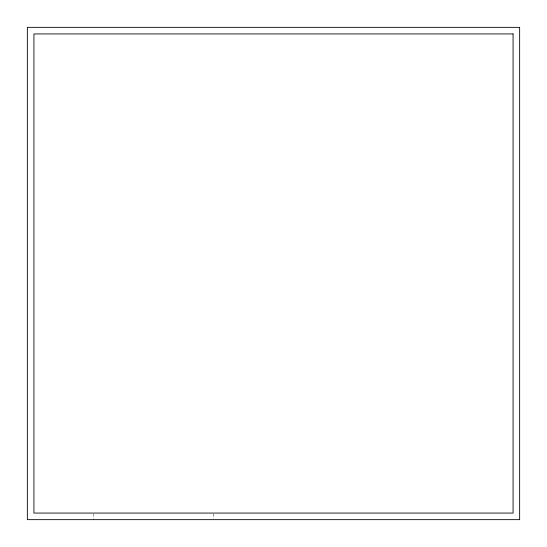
<?xml version="1.0" encoding="UTF-8"?>
<svg xmlns="http://www.w3.org/2000/svg" width="547" height="547" viewBox="0 0 547 547"><rect width="100%" height="100%" fill="white"/><g stroke="black" fill="none" stroke-linecap="round" stroke-linejoin="round"><path stroke-width="0.41" stroke-dasharray="2.73 2.05" d="M213.61 513.893L213.61 518.829M93.824 513.893L93.824 519.65"/><path stroke-width="0.82" d="M519.65 27.35L27.35 27.35L27.35 519.65L519.65 519.65L519.65 27.35M513.065 33.935L33.935 33.935L33.935 513.065L513.065 513.065L513.065 33.935"/></g></svg>
